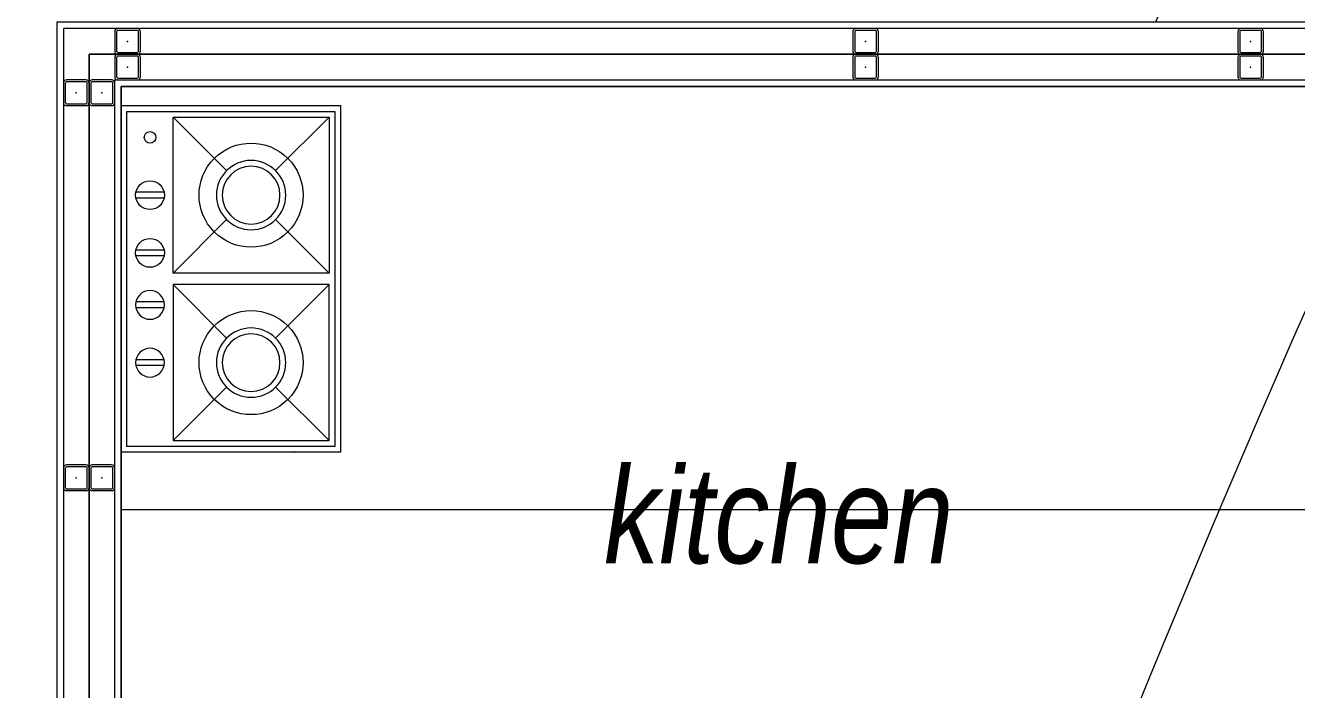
# Model space of a CAD drawing. Extents: x -2749 to 23780, y -1311 to 8245.
# Drawn here: x 1512.6 to 1710.7, y 626 to 729.5 of the extents above; entities that cross this region are included whole.
import ezdxf

# ---------------------------------------------------------------- set-up
doc = ezdxf.new("R2010")
doc.units = 0
doc.header["$MEASUREMENT"] = 0
doc.layers.get('0').update_dxf_attribs({"color": 9, "lineweight": 9})
for name, color, linetype, lineweight in [('05V', 9, 'Continuous', 9), ('06D', 9, 'Continuous', 9), ('10', 9, 'Continuous', 9), ('11', 9, 'Continuous', 9), ('30', 251, 'Continuous', 9), ('35', 9, 'Continuous', 9), ('40', 9, 'Continuous', 9), ('40B', 9, 'Continuous', 9)]:
    doc.layers.add(name, color=color, linetype=linetype, lineweight=lineweight)
doc.styles.add('MuuM_TEXT-ITALIC', font='ARIALNI.TTF')

# ---------------------------------------------------------------- blocks, each defined once
blk = doc.blocks.new('P-OCAK K')
for p, q in [((5800.32, 14154.15), (5800.32, 14208.15)), ((5800.32, 14208.15), (5834.52, 14208.15)), ((5834.52, 14208.15), (5834.52, 14154.15)), ((5801.22, 14155.05), (5801.22, 14207.25)), ((5801.22, 14207.25), (5833.62, 14207.25)), ((5808.42, 14182.05), (5808.42, 14206.35)), ((5808.42, 14206.35), (5832.72, 14206.35)), ((5808.42, 14206.35), (5816.75, 14198.02)), ((5832.72, 14206.35), (5824.39, 14198.02)), ((5832.72, 14206.35), (5832.72, 14182.05)), ((5833.62, 14207.25), (5833.62, 14155.05)), ((5807.02, 14194.65), (5802.62, 14194.65)), ((5807.02, 14193.75), (5802.62, 14193.75)), ((5816.75, 14190.38), (5808.42, 14182.05)), ((5824.39, 14190.38), (5832.72, 14182.05)), ((5807.02, 14185.65), (5802.62, 14185.65)), ((5807.02, 14184.75), (5802.62, 14184.75)), ((5832.72, 14182.05), (5808.42, 14182.05)), ((5816.75, 14171.92), (5808.42, 14180.25)), ((5808.42, 14180.25), (5808.42, 14155.95)), ((5832.72, 14180.25), (5808.42, 14180.25)), ((5824.39, 14171.92), (5832.72, 14180.25)), ((5832.72, 14155.95), (5832.72, 14180.25)), ((5807.02, 14177.55), (5802.62, 14177.55)), ((5807.02, 14176.65), (5802.62, 14176.65)), ((5807.02, 14168.55), (5802.62, 14168.55)), ((5807.02, 14167.65), (5802.62, 14167.65)), ((5808.42, 14155.95), (5816.75, 14164.28)), ((5832.72, 14155.95), (5824.39, 14164.28)), ((5833.62, 14155.05), (5801.22, 14155.05)), ((5808.42, 14155.95), (5832.72, 14155.95)), ((5834.52, 14154.15), (5800.32, 14154.15))]:
    blk.add_line(p, q)
for centre, major_axis, start_param, end_param in [((5804.82, 14203.2), (-0.636, 0.636), 0.785398, 7.068583), ((5820.57, 14194.2), (5.73, 5.73), 2.35619449019226, 8.639379797371847), ((5820.57, 14194.2), (-3.82, 3.82), 0.785398, 7.068583), ((5820.57, 14194.2), (-3.18, 3.18), 0.785398, 7.068583), ((5804.82, 14194.2), (-1.59, 1.59), 0.785398, 7.068583), ((5804.82, 14185.2), (-1.59, 1.59), 0.785398, 7.068583), ((5804.82, 14177.1), (-1.59, 1.59), 0.785398, 7.068583), ((5820.57, 14168.1), (5.73, 5.73), 2.356194490192244, 8.639379797371827), ((5820.57, 14168.1), (-3.82, 3.82), 0.785398, 7.068583), ((5820.57, 14168.1), (-3.18, 3.18), 0.785398, 7.068583), ((5804.82, 14168.1), (-1.59, 1.59), 0.785398, 7.068583)]:
    blk.add_ellipse(centre, major_axis=major_axis, ratio=1, start_param=start_param, end_param=end_param)
blk.add_point((5827.32, 14154.15))
blk = doc.blocks.new('Prf-40x40')
for points in [[(1.5, -2), (-1.5, -2, -0.414214), (-2, -1.5), (-2, 1.5, -0.414214), (-1.5, 2), (1.5, 2, -0.414214), (2, 1.5), (2, -1.5, -0.414214)], [(1.5, -1.7), (-1.5, -1.7, -0.414214), (-1.7, -1.5), (-1.7, 1.5, -0.414214), (-1.5, 1.7), (1.5, 1.7, -0.414214), (1.7, 1.5), (1.7, -1.5, -0.414214)]]:
    blk.add_lwpolyline(points, format="xyb", close=True)
blk.add_point((0, 0))
blk = doc.blocks.new('p-zemin kat')
at = {"layer": '06D'}
blk.add_lwpolyline([(1522.5, 595.5), (1522.5, 725), (1820.11, 725, 0.040563), (1680.61, 345, 0.040466)], format="xyb", dxfattribs=at)
at = {"layer": '11'}
for points in [[(1719.56, 328.25, -0.047611), (1885.58, 764.59), (1831.78, 791.16, 0.006731), (1802.6, 730), (1517.5, 730), (1517.5, 591), (1527.5, 591), (1527.5, 720), (1798.01, 720)], [(1718.52, 328.25, -0.047537), (1884.24, 764.14), (1832.24, 789.82, 0.006696), (1803.24, 729), (1518.5, 729), (1518.5, 592), (1526.5, 592), (1526.5, 721), (1799.57, 721)], [(1799.57, 721), (1813.87, 721, 0.040048), (1676.46, 345, 0.039841)], [(1675.42, 345, -0.03992), (1812.31, 720), (1798.01, 720)]]:
    blk.add_lwpolyline(points, format="xyb", dxfattribs=at)
at = {"layer": '40B'}
blk.add_lwpolyline([(3287.33, 2825), (2222.5, 2825), (2222.5, 2815), (1955, 2815), (1955, 1945), (1959.5, 1945), (1959.5, 1385), (1162.5, 1385), (1162.5, 730), (1392.5, 730), (1392.5, 325), (1522.5, 325), (1522.5, 725), (1802.6, 725), (1802.6, 730), (1831.78, 791.16), (1935.27, 740.05, -0.306949), (4278.59, 2070.68, 0.001238)], format="xyb", dxfattribs=at)
blk.add_lwpolyline([(1577.5, 348.01), (1577.5, 325), (1675.98, 325), (1675.98, 347), (1736.74, 536.21), (1812.31, 720), (1812.31, 725), (1522.5, 725), (1522.5, 325)], close=True, dxfattribs=at)
at = {"layer": '10', "xscale": -1, "rotation": 90}
for p in [(1528.5, 727), (1643.5, 727), (1703.5, 727), (1528.5, 723), (1643.5, 723), (1703.5, 723)]:
    blk.add_blockref('Prf-40x40', p, dxfattribs=at)
at = {"layer": '10', "xscale": -1}
for p in [(1520.5, 719), (1524.5, 719), (1520.5, 659), (1524.5, 659)]:
    blk.add_blockref('Prf-40x40', p, dxfattribs=at)
at = {"layer": '40', "insert": (1629.97, 653.08), "char_height": 15, "width": 335.6561, "attachment_point": 5, "style": 'MuuM_TEXT-ITALIC'}
blk.add_mtext('kitchen', dxfattribs=at)

msp = doc.modelspace()

# ---------------------------------------------------------------- linework, layer by layer
at = {"layer": '06D'}
msp.add_lwpolyline([(1527.5, 720), (1782.5, 720), (1782.5, 654), (1527.5, 654)], close=True, dxfattribs=at)
at = {"layer": '30'}
msp.add_lwpolyline([(4292.45, 2243.32, 0.306966), (1779.98, 816.75), (1738.6, 837.18, 0.011281), (1688.65, 730), (1517.5, 730), (1517.5, 347), (1397.5, 347), (1397.5, 735), (1182.5, 735), (1182.5, 1355), (1964.5, 1355), (1964.5, 2480), (1964.5, 2652), (1964.5, 2803), (1964.5, 2827), (2200.5, 2827), (2200.5, 2803), (2200.5, 2803), (2407.82, 2803), (2580.5, 2803)], format="xyb", dxfattribs=at)
msp.add_lwpolyline([(1591.39, 347), (1527.5, 347), (1527.5, 720), (1727.72, 720, 0.039712), (1591.39, 347)], format="xyb", close=True, dxfattribs=at)
at = {"layer": '35'}
msp.add_lwpolyline([(1527.5, 347), (1675.98, 347, -0.039712), (1812.31, 720), (1527.5, 720), (1527.5, 591), (1517.5, 591), (1517.5, 501), (1527.5, 501)], format="xyb", close=True, dxfattribs=at)

# ---------------------------------------------------------------- block references
msp.add_blockref('p-zemin kat', (0, 0))
at = {"layer": '05V', "linetype": 'Continuous'}
msp.add_blockref('P-OCAK K', (-4272.82, -13491.15), dxfattribs=at)

doc.saveas('drawing.dxf')
